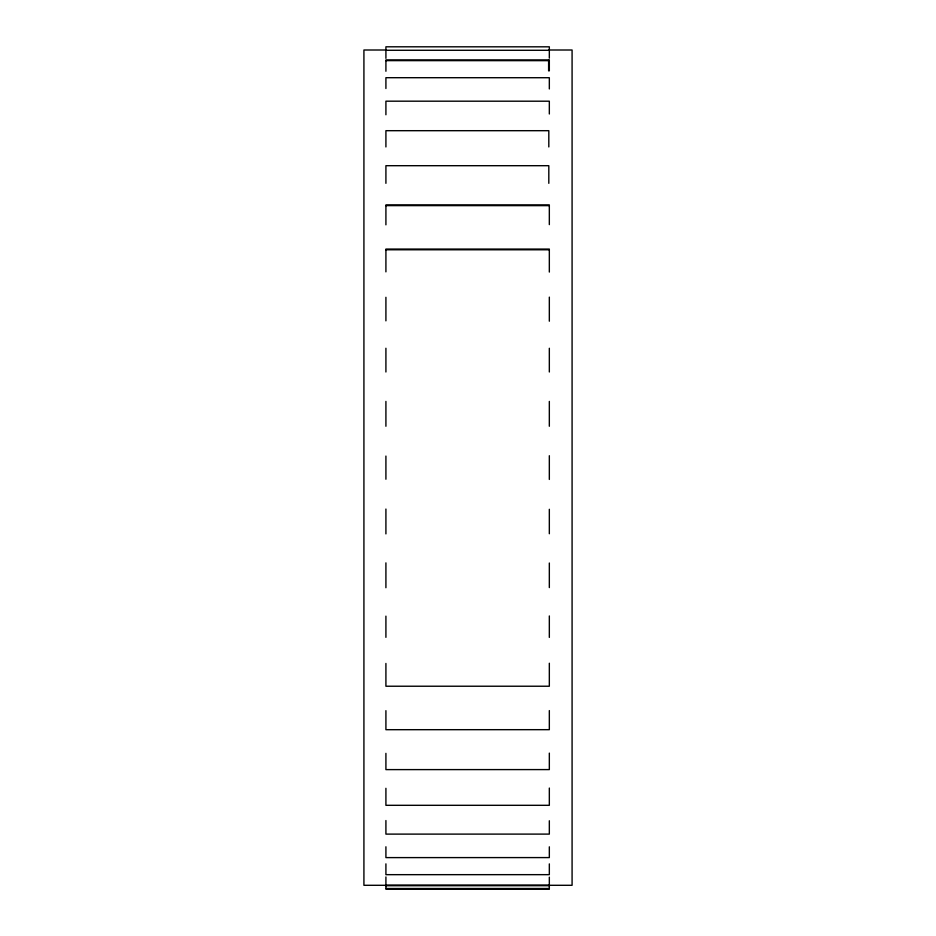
<?xml version="1.0" encoding="UTF-8"?>
<svg xmlns="http://www.w3.org/2000/svg" width="936" height="936" viewBox="0 0 936 936"><rect width="100%" height="100%" fill="white"/><g stroke="black" fill="none" stroke-linecap="round" stroke-linejoin="round"><path stroke-width="1.4" d="M385.749 50.006L363.917 50.006L363.917 885.292L385.749 885.292M548.788 50.006L572.083 50.006L572.083 885.292L548.788 885.292M385.913 50.275L549.327 50.287M385.913 60.629L549.327 60.653M385.913 205.616L549.327 205.639M385.913 249.772L549.327 249.783M385.913 885.035L549.327 885.011M385.913 885.725L549.327 885.702M385.913 888.51L549.327 888.486M549.327 58.149L549.327 46.823L385.913 46.8L385.913 58.336M549.327 70.843L549.327 59.951L385.913 59.939L385.913 71.253M549.327 88.943L549.327 77.723L385.913 77.7L385.913 88.511M549.327 113.993L549.327 101.205L385.913 101.182L385.913 114.765M549.327 224.628L549.327 204.925L385.913 204.925L385.913 224.827M549.327 272.06L549.327 249.081L385.913 249.07L385.913 271.861M549.327 297.121L549.327 321.2M549.327 348.25L549.327 371.99M549.327 401.415L549.327 426.254M549.327 455.715L549.327 479.443M549.327 509.289L549.327 533.742M549.327 563.016L549.327 587.586M549.327 615.947L549.327 637.404M549.327 663.226L549.327 686.228L385.913 686.228L385.913 663.448M549.327 710.588L549.327 729.67L385.913 729.694L385.913 710.67M549.327 753.106L549.327 769.591L385.913 769.614L385.913 753.351M549.327 788.042L549.327 805.311L385.913 805.311L385.913 788.299M549.327 820.767L549.327 834.105L385.913 834.116L385.913 820.544M549.327 846.823L549.327 857.587L385.913 857.61L385.913 846.787M549.327 863.893L549.327 874.657L385.913 874.669L385.913 863.858M549.327 877.161L549.327 889.2L385.913 889.2L385.913 876.962M548.812 146.94L548.812 130.689L385.913 130.689L385.913 146.94M548.812 183.327L548.812 165.695L385.913 165.695L385.913 183.327M548.613 59.951L548.613 70.843M385.913 297.297L385.913 320.849M385.913 348.25L385.913 371.99M385.913 401.415L385.913 426.254M385.913 456.066L385.913 479.232M385.913 509.055L385.913 533.894M385.913 562.875L385.913 587.726M385.913 616.145L385.913 637.346"/></g></svg>
